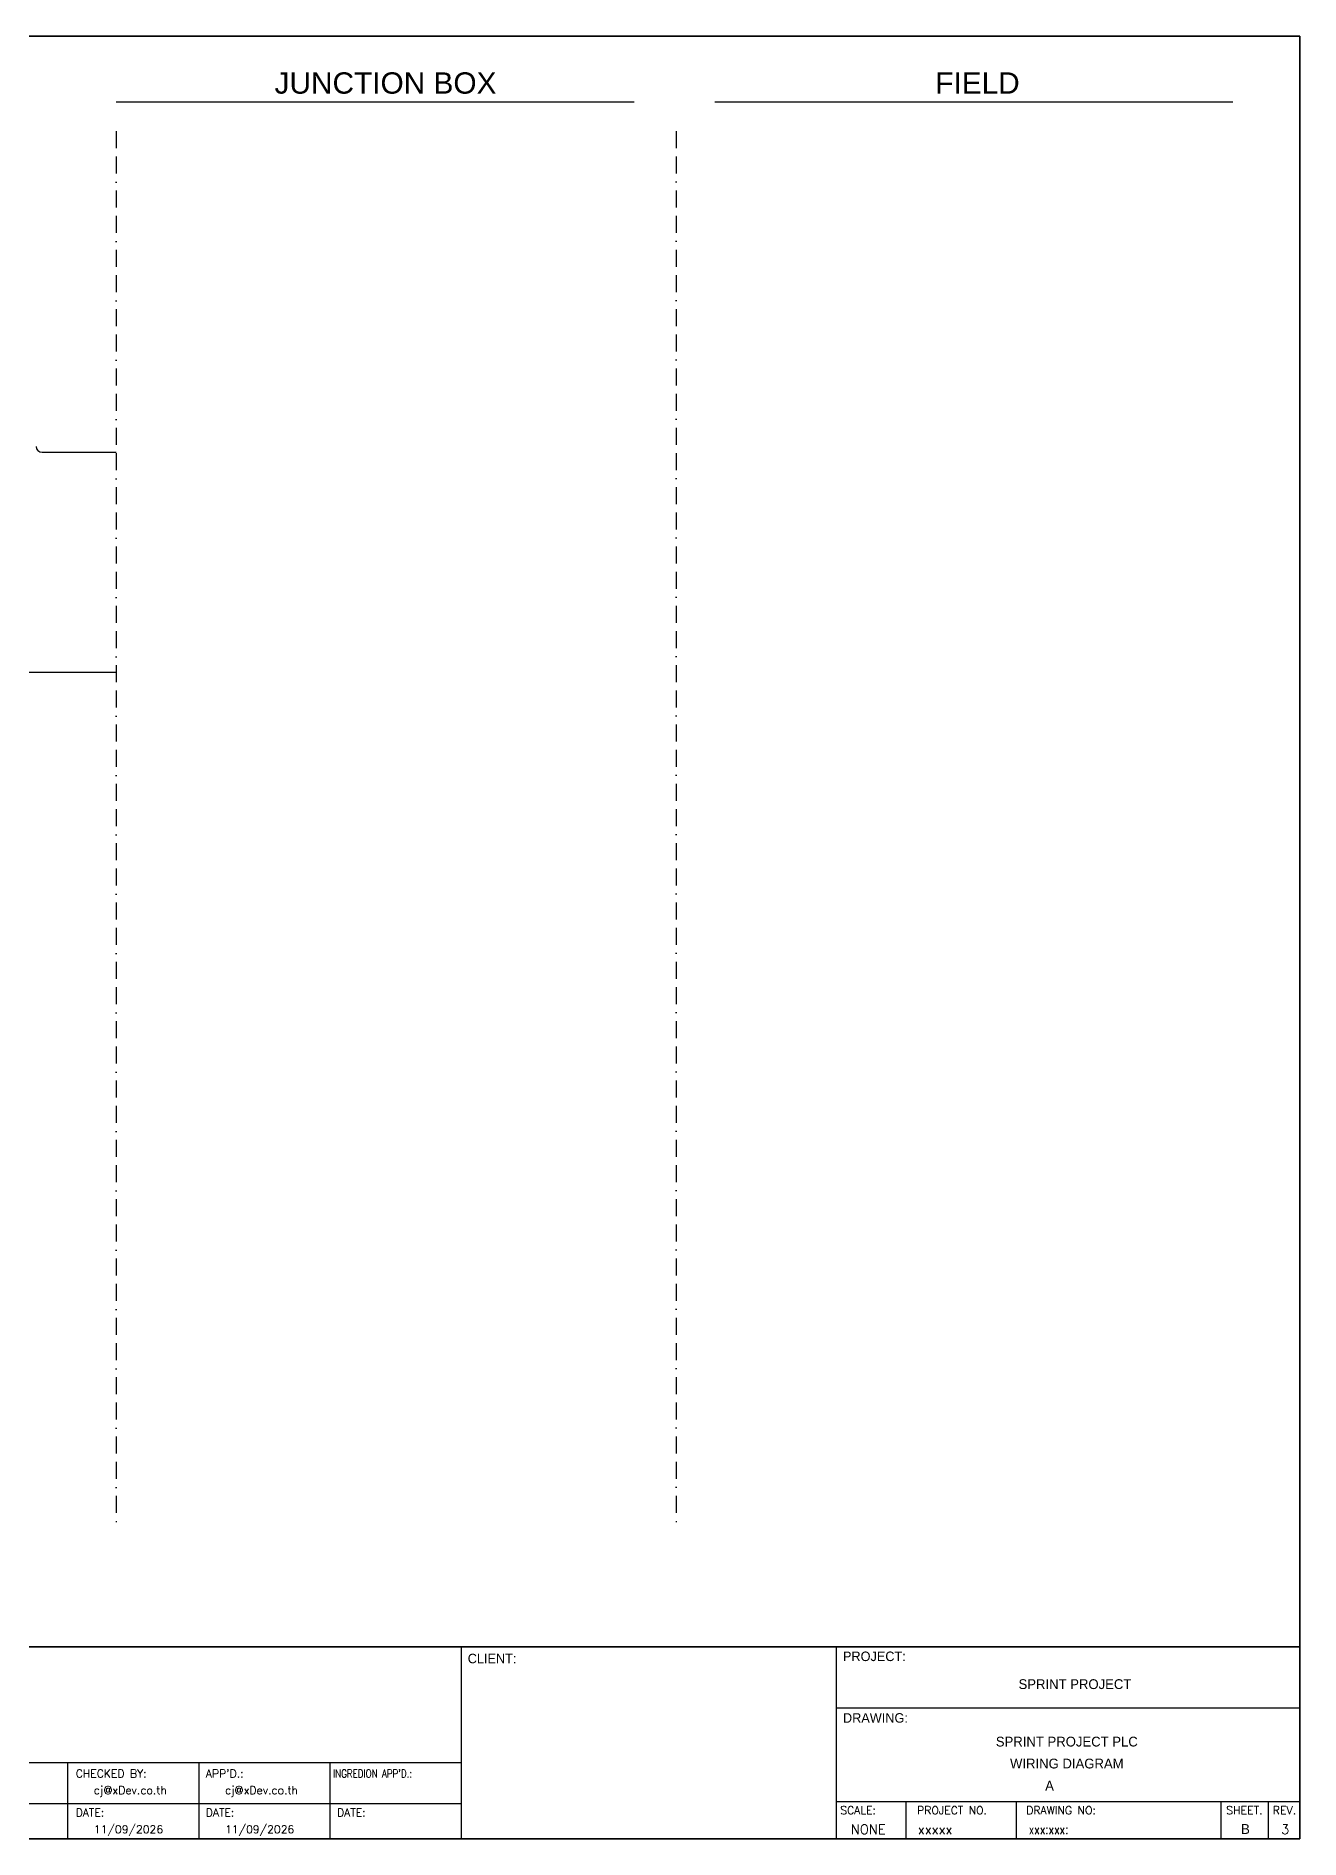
# Model space of a CAD drawing. Header units: millimetres. Extents: x 0 to 62600, y 0 to 14837.
# Drawn here: x 10385 to 12280, y 0 to 2704 of the extents above; entities that cross this region are included whole.
import ezdxf
from ezdxf.enums import TextEntityAlignment as Align

# ---------------------------------------------------------------- set-up
doc = ezdxf.new("R2010")
doc.units = ezdxf.units.MM
doc.linetypes.add('BORDERX2', pattern=[88.9, 25.4, -12.7, 25.4, -12.7, 0, -12.7])
for name, color, linetype in [('GT_1', 9, 'Continuous'), ('HELPPOINT', 7, 'Continuous'), ('MEMBER', 7, 'Continuous'), ('x01001-FrameArea', 2, 'BORDERX2')]:
    doc.layers.add(name, color=color, linetype=linetype)
doc.layers.add('IE-WIRE', color=7, linetype='Continuous', lineweight=25)
doc.styles.add('HTX11', font='O8111901')
doc.styles.add('ROMANS', font='romans.shx', dxfattribs={"width": 0.85, "height": 25})
doc.styles.get("Standard").update_dxf_attribs({"font": 'arial.ttf'})

msp = doc.modelspace()

# ---------------------------------------------------------------- linework, layer by layer
for p, q in [((10504.8, 2605.7), (11281.6, 2605.7)), ((11402.6, 2605.7), (12179.3, 2605.7))]:
    msp.add_line(p, q)
at = {"color": 4}
for p, q in [((11688.9, 56.1), (11688.9, 0)), ((11854.2, 56.1), (11854.2, 0))]:
    msp.add_line(p, q, dxfattribs=at)
at = {"color": 4, "ltscale": 0.5}
for p, q in [((12161.3, 56.1), (12161.3, 0)), ((12161.3, 56.1), (12161.3, 0)), ((12232.5, 56.1), (12232.5, 0)), ((12232.5, 56.1), (12232.5, 0))]:
    msp.add_line(p, q, dxfattribs=at)
at = {"layer": 'GT_1', "color": 4}
for p, q in [((11022.4, 0), (11022.4, 288.2)), ((11584.7, 0), (11584.7, 288.2)), ((11584.7, 0), (11584.7, 288.2)), ((11584.7, 0), (11584.7, 288.2)), ((11022.4, 114.3), (10235.4, 114.3)), ((10432.2, 0), (10432.2, 114.3)), ((10628.9, 0), (10628.9, 114.3)), ((10825.7, 0), (10825.7, 114.3)), ((11584.7, 56.1), (12279.9, 56.1)), ((11022.4, 52.9), (10235.4, 52.9))]:
    msp.add_line(p, q, dxfattribs=at)
at = {"layer": 'HELPPOINT', "color": 4, "lineweight": 35}
for p, q in [((8386.6, 2704.2), (12279.9, 2704.2)), ((8386.6, 2704.2), (12279.9, 2704.2)), ((12279.9, 2704.2), (12279.9, 0)), ((12279.9, 2704.2), (12279.9, 0)), ((12279.9, 0), (8386.6, 0)), ((12279.9, 0), (8386.6, 0))]:
    msp.add_line(p, q, dxfattribs=at)
at = {"layer": 'HELPPOINT', "color": 4}
for p, q in [((11584.7, 196.6), (12279.9, 196.6)), ((11584.7, 196.6), (12279.9, 196.6)), ((11584.7, 56.1), (12279.9, 56.1))]:
    msp.add_line(p, q, dxfattribs=at)
at = {"layer": 'IE-WIRE', "color": 4}
for p, q in [((10393.5, 2079.9), (10504.8, 2079.9)), ((10360.4, 1750.1), (10504.8, 1750.1))]:
    msp.add_line(p, q, dxfattribs=at)
msp.add_arc((10393.5, 2088.8), 8.96, 180, 270, dxfattribs=at)
at = {"layer": 'MEMBER', "color": 4, "lineweight": 35}
msp.add_line((8386.6, 288.2), (12279.9, 288.2), dxfattribs=at)
msp.add_line((8386.6, 288.2), (12279.9, 288.2), dxfattribs=at)
at = {"layer": 'MEMBER', "color": 4}
for p, q in [((11584.7, 196.6), (12279.9, 196.6)), ((11584.7, 196.6), (12279.9, 196.6)), ((11584.7, 56.1), (12279.9, 56.1)), ((11584.7, 56.1), (12279.9, 56.1))]:
    msp.add_line(p, q, dxfattribs=at)
at = {"layer": 'x01001-FrameArea'}
for p, q in [((10504.8, 2561.5), (10504.8, 475)), ((11344.6, 2561.6), (11344.6, 475.1))]:
    msp.add_line(p, q, dxfattribs=at)

# ---------------------------------------------------------------- texts
at = {"color": 2}
for s, p in [('JUNCTION BOX', (10742.2, 2617.8)), ('FIELD', (11733, 2617.8))]:
    msp.add_text(s, height=32, dxfattribs=at).set_placement(p)
at = {"color": 4, "ltscale": 100, "style": 'HTX11'}
for s, p in [('SPRINT PROJECT', (11942.5, 232.2)), ('SPRINT PROJECT PLC', (11930.3, 146)), ('WIRING DIAGRAM', (11930.3, 113.1))]:
    msp.add_text(s, height=14.693, dxfattribs=at).set_placement(p, align=Align.MIDDLE_CENTER)
at = {"style": 'HTX11'}
for tag, text, height, p in [('A', 'A', 14.8, (11904.4, 79.8)), ('B', 'CHASSIS C5 SLOT 2', 14.821, (12198.2, 14.9))]:
    msp.add_attdef(tag, text=text, height=height, dxfattribs=at).set_placement(p, align=Align.MIDDLE_CENTER)
at = {"layer": 'GT_1', "color": 4, "style": 'HTX11'}
for s, p in [('CLIENT:', (11031.9, 263.5)), ('PROJECT:', (11594.6, 266.8)), ('DRAWING:', (11594.6, 174.4))]:
    msp.add_text(s, height=14.25, dxfattribs=at).set_placement(p)
at = {"layer": 'MEMBER', "color": 4, "ltscale": 0.8, "style": 'ROMANS'}
for s, height, p in [('CHECKED BY:', 11.875, (10443.9, 92.1)), ("APP'D.:", 11.88, (10639.1, 92.1)), ('cj@xDev.co.th', 11.875, (10471.2, 67.2)), ('cj@xDev.co.th', 11.875, (10667.9, 67.2)), ('DATE:', 11.88, (10443.9, 33.6)), ('DATE:', 11.88, (10639.1, 33.6)), ('DATE:', 11.88, (10835.9, 33.6)), ('SCALE:', 11.88, (11590.6, 37.1)), ('PROJECT NO.', 11.875, (11705.8, 37.1)), ('DRAWING NO:', 11.875, (11869.5, 37.1)), ('SHEET.', 12, (12169.3, 37.1)), ('REV.', 12, (12239.2, 37.1)), ('11/09/2026', 11.88, (10471.2, 8.5)), ('11/09/2026', 11.88, (10667.9, 8.5)), ('NONE', 14.23, (11606.6, 7.3)), ('xxxxx', 14.23, (11707, 7.3))]:
    msp.add_text(s, height=height, dxfattribs=at).set_placement(p)
at = {"layer": 'MEMBER', "color": 4, "ltscale": 0.8, "style": 'ROMANS', "width": 0.8}
for s, height, p in [("INGREDION APP'D.:", 11.875, (10829.9, 92.1)), ('xxx:xxx:', 14.23, (11873.2, 7.3))]:
    msp.add_text(s, height=height, dxfattribs=at).set_placement(p)
at = {"layer": 'MEMBER', "color": 4, "ltscale": 0.8, "style": 'ROMANS'}
msp.add_text('3', height=14.2, dxfattribs=at).set_placement((12257.8, 7.3), align=Align.CENTER)

doc.saveas('drawing.dxf')
